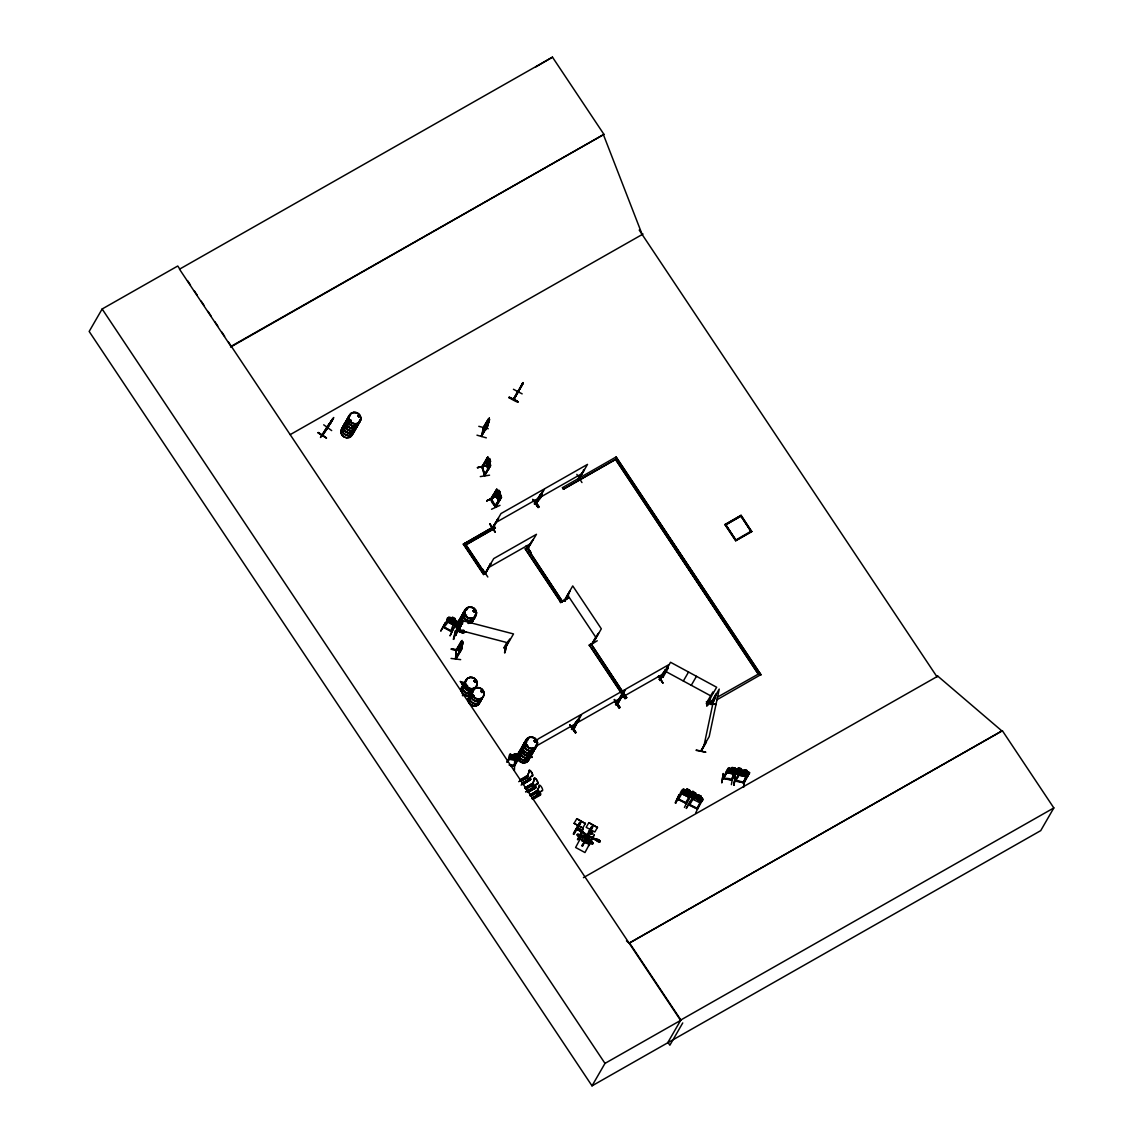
<?xml version="1.0" encoding="UTF-8"?>
<svg xmlns="http://www.w3.org/2000/svg" width="1143" height="1143" viewBox="0 0 1143 1143"><rect width="100%" height="100%" fill="white"/><g stroke="black" fill="none" stroke-linecap="round" stroke-linejoin="round"><path stroke-width="1.5" d="M538.91 791.77L539.81 791.913M506.635 762.095C514.736 749.608 507.778 753.266 509.121 759.281L516.55 760.052L519.765 755.994M510.964 756.195L510.107 755.794L510.964 756.195L507.506 762.195M511.735 754.823L519.093 755.494M516.936 755.266L517.579 754.166L514.421 753.837L513.779 755.037L514.507 753.88M514.621 761.338L514.436 770.353M516.55 760.052L518.165 758.966M518.665 756.68L519.522 757.095L518.665 756.68L513.364 765.981L514.636 765.767M519.022 755.523L519.865 756.095L519.022 755.623M456.2 650.796L455.543 659.154L460.786 650.096C464.744 651.967 436.712 646.781 461.143 650.138M455.557 659.054L456.114 650.024L455.971 659.211L461.615 649.353L462.129 640.409L456.014 650.838M456.714 649.795L456.586 650.753L456.243 649.881M456.214 658.082L456.171 658.711M459.915 652.296L459.215 652.553L459.729 645.509M461.301 641.123L456.314 649.695M462.544 644.909L462.715 641.909L461.701 647.838L455.543 658.339L461.172 649.31M701.445 750.422L700.845 751.122L709.203 736.578L719.233 689.072L710.775 703.588L715.918 704.445M481.374 436.312L488.947 422.053M481.56 435.983L487.375 426.725M483.118 428.511C498.291 404.379 480.046 430.982 483.76 428.211M350.844 420.967L350.772 420.067M350.83 421.053L351.101 420.31M357.816 415.609L358.873 416.838M358.273 415.409L358.259 416.338M358.873 416.924L359.459 416.038M462.344 622.021L462.315 622.878M465.787 615.563L466.573 614.963M467.544 685.686L466.587 685.629M473.359 611.262L473.874 609.976L473.645 611.105M475.045 611.062L474.074 609.933M474.045 681.285L474.302 680.428M473.345 695.83L473.888 696.073M474.545 681.457L474.631 680.399M474.045 696.23L473.659 695.944M474.159 696.273L473.831 695.315M475.488 681.214L475.302 680.671M474.959 681.614L475.617 680.785M480.846 691.329L482.56 690.886M481.274 691.215L481.346 690.772M482.617 691.786L482.46 691.058L481.875 691.772M526.752 745.622L527.294 744.893L527.652 745.636M535.167 741.678L534.338 740.421M534.51 740.878L534.71 741.278M485.189 572.772L486.361 572.343L485.304 573.1L493.719 558.598L536.467 534.295L527.452 549.169L531.581 541.339M535.681 503.32L543.739 489.261L500.991 513.564L492.576 528.052L493.076 527.323M493.59 527.309L492.704 528.08L493.647 527.209M527.552 549.197L528.409 548.369M536.224 502.849L541.411 493.876C544.211 495.548 534.538 504.477 537.267 502.477M578.972 478.546L578.358 479.288L579.244 478.174M577.515 719.847L571.514 729.305L572.586 729.063M572.786 728.734L571.9 729.52M574.2 727.419L573.815 728.162L574.529 727.777M574.415 728.105L579.344 718.804L573.357 728.248L574.415 728.105L573.543 728.534L581.958 714.032L624.707 689.729L616.463 704.131M615.791 704.631L616.563 703.888M617.491 702.945L618.106 702.802M659.625 679.371L660.125 678.642M660.14 678.913L659.568 679.671L660.511 678.871M539.525 792.085L538.882 792.27M451.056 658.439L460.672 659.625M478.788 426.325L488.247 428.739M721.847 782.712L723.262 773.482L721.79 782.669M722.719 777.711C721.433 779.155 728.905 777.397 731.163 779.526M728.691 769.253L727.82 769.068L728.691 769.253L723.333 778.626L723.79 777.926M723.348 778.569L722.79 777.654M728.105 768.382L729.477 768.153M729.434 768.21L736.749 769.596L737.506 770.282L735.692 773.225M731.549 768.682L732.12 767.41L735.235 768.153L734.478 769.268L735.849 769.853L734.649 771.925L729.648 771.896L728.591 770.696L729.791 768.625L731.477 768.525M730.977 780.069L736.321 770.796L737.135 771.282L736.321 770.796M731.177 780.155L732.277 779.64L731.434 779.383M731.406 784.655L732.892 775.454M734.606 769.253L735.235 768.153M733.906 785.198L735.378 776.04M733.949 785.27L735.349 776.04L734.035 785.07M735.792 773.254L734.135 774.097L726.848 772.568L726.405 771.239L728.22 768.31M734.82 780.269L744.107 782.884L749.608 772.839L740.221 770.825C736.278 777.554 735.535 782.369 734.706 780.54M738.935 775.211L746.25 776.554M740.221 770.825L743.65 771.225C743.564 768.739 749.065 770.353 746.708 771.711M740.735 772.111L739.921 771.625L740.735 772.111L735.535 781.183M741.421 768.81C732.863 767.896 744.236 767.482 740.65 769.939L743.564 771.168L744.222 769.968M748.365 773.654C750.451 771.368 742.75 784.369 743.121 782.312M743.264 782.712L743.521 781.969M743.507 787.198L744.936 777.983L743.664 787.027M746.308 776.611L738.95 775.111M747.893 775.797L746.236 776.654M747.793 775.768L749.622 772.739L748.851 772.139M488.861 468.816L487.847 469.03L485.732 462.072L487.775 456.986L490.476 465.873L490.49 464.501M485.875 462.086L486.161 459.929M733.02 773.297L740.393 774.725M734.292 768.996L737.749 769.225M490.433 465.787L484.632 475.745L481.817 466.83L487.418 457.757L482.175 467.716L482.475 466.358M484.789 474.845L484.946 475.674L482.06 466.387M484.346 474.845L489.861 465.787L484.718 474.788M453.857 639.337L455.7 630.422M453.3 639.394L455.471 630.55M455.014 635.037L455.886 635.165M460.858 626.178L460 625.964L460.858 626.178L455.486 635.537M509.521 639.18C512.564 637.437 500.334 649.438 505.535 647.781M506.749 643.909L504.935 652.853L506.749 643.923M504.549 652.724L506.22 643.795M696.201 750.394L705.845 752.194L696.287 750.008M701.388 750.408L701.231 751.194L701.545 749.979M710.717 704.331C722.876 678.199 711.332 709.989 710.775 703.588M710.832 703.888L711.032 703.216M710.846 704.188L711.403 703.274M706.217 741.235L701.388 750.351M716.404 694.615L715.918 695.344M715.804 704.674L706.431 701.773L709.389 703.045M483.703 427.782L481.774 436.512L483.846 427.511M487.604 421.038L485.789 429.697M486.647 427.439L487.289 422.467L486.904 425.896L488.761 419.967L486.246 427.525L487.79 421.696L489.575 419.495L488.318 423.524M487.89 425.51C486.475 430.311 489.761 415.852 489.304 418.781M489.461 419.467L488.947 422.41M461.901 648.081L461.615 649.438M704.017 745.565L714.046 698.059M476.974 435.169L486.332 437.855M513.393 399.421L517.808 391.206M326.398 428.839L330.413 423.153M564.856 599.804L564.856 601.161L564.328 600.418L572.743 585.93L601.318 628.807L593.031 643.338C592.103 640.823 606.176 622.635 592.46 642.666C592.274 641.852 593.617 641.752 593.503 642.852M564.528 599.961L565.185 600.804M462.358 695.087L462.886 695.858M459.643 645.524L460.315 643.366M346.386 427.353L346.872 427.982M350.887 420.681L350.272 420.195M359.273 416.123L358.459 416.595M473.545 610.705L474.831 610.876M467.373 685.357L466.53 685.686M474.174 680.599L475.431 681.742M534.61 741.078L535.61 741.664M535.924 741.336L535.581 740.335M483.446 427.396L481.417 436.326M491.619 499.562L491.376 498.619M496.033 506.735L495.462 507.263L501.406 497.276M520.751 386.891L518.665 390.777L523.323 382.619L517.636 392.749M322.34 434.926L323.169 434.569M323.355 434.24L322.612 435.312L327.984 427.668M522.465 383.877L520.522 387.52M521.651 385.562L520.279 387.977M531.652 775.84L531.481 775.94A3.272 1.143 60.4 0 0 532.395 774.354A3.272 1.143 60.4 0 0 529.881 770.568A3.272 1.143 60.4 0 0 528.952 772.154L526.823 777.04L528.609 779.712L531.652 775.84A3.272 1.143 60.4 0 0 532.567 774.254A3.272 1.143 60.4 0 0 530.038 770.468A3.272 1.143 60.4 0 0 529.123 772.054L526.994 776.94L528.78 779.626M534.167 779.969L532.038 784.855L533.824 787.527L536.696 783.755A3.272 1.143 60.4 0 0 537.61 782.169A3.272 1.143 60.4 0 0 535.081 778.383A3.272 1.143 60.4 0 0 534.167 779.969L534.338 779.869A3.272 1.143 60.4 0 1 535.253 778.283A3.272 1.143 60.4 0 1 537.781 782.069A3.272 1.143 60.4 0 1 536.867 783.655L533.995 787.441L532.209 784.755L534.338 779.869M536.724 791.885L539.025 786.913A3.272 1.143 60.4 0 1 539.939 785.312A3.272 1.143 60.4 0 1 542.468 789.113A3.272 1.143 60.4 0 1 541.553 790.699L538.51 794.571L536.724 791.885L539.025 786.913M701.259 751.037L706.388 742.121M679.056 794.714L675.627 803.1L679.656 794.771M679.113 794.714L675.156 802.843M675.627 803.1L679.628 794.756M681.514 792.199L681.957 793.785L688.658 797.142L690.186 796.485M677.842 798.557C678.085 802.9 679.742 790.113 683.271 789.141L691.944 793.442M681.871 793.785L688.7 797.057L690.129 796.342M683.728 790.342L682.928 789.956L683.728 790.342L678.399 799.614M686.986 789.156C693.901 793.428 686.486 786.798 686.386 790.184M689.915 790.499L689.158 791.37M686.329 803.543L685.686 802.9M685.514 803.186L686.657 802.929M690.758 793.828L691.429 794.514L690.758 793.828L685.486 803.229M684.443 807.472L688.486 799.357M690.772 800.4L686.257 808.487L690.715 800.386M689.2 804.186L688.786 804.972L689.2 804.186L689.572 805.315L689.943 804.672L696.744 808.158M694.858 795.971L694.058 795.571L694.858 795.971L689.4 805.272L689.8 804.501M693.044 799.314L692.687 797.728L693.087 799.4L699.787 802.772L701.359 802.029M695.616 795.028C691.301 793.228 707.746 800.529 700.245 797.314L701.045 796.128L698.144 794.699L697.473 795.885L695.93 795.542L694.744 797.6L698.373 800.543L700.33 800.371L701.516 798.314L700.288 797.228L701.045 796.128M696.93 808.101L696.801 808.53M701.888 799.457L702.545 800.129L701.888 799.457L696.644 808.815M686.457 790.27L684.8 789.913L683.614 791.985L687.243 794.914L689.2 794.742L690.386 792.685L689.158 791.599L690.401 791.499L697.801 795.728M692.258 792.428L690.643 792.256M692.901 791.327L692.215 792.528L692.901 791.327L697.116 794.871M326.941 428.325L327.941 427.796M523.28 382.691L513.907 399.336M522.837 383.491L522.351 384.434L522.965 383.148M522.151 393.864L513.436 389.277M664.226 672.613L659.982 680.599M668.169 668.155L667.383 667.741L668.169 668.155L662.926 677.47L662.326 676.685M707.36 701.631L708.603 701.373L707.388 701.559M712.732 692.301L713.361 693.001L712.732 692.301L707.303 701.516M710.446 697.887L706.717 706.145L710.575 697.93M520.051 388.506L522.008 385.12M508.949 397.678C517.836 399.65 523.965 406.594 508.978 397.621M523.065 382.791L522.68 383.519M521.88 385.048L513.707 399.664L521.022 386.92M440.927 630.95L445.284 622.792L440.827 630.865M449.185 618.32L448.256 618.163L449.185 618.32C448.57 623.935 441.455 628.879 444.284 627.021M455.557 624.664L454 625.364L447.37 621.678C444.513 611.848 459 622.749 456.528 620.82M449.985 617.234L451.842 618.406L452.457 617.12L455.285 618.663L454.485 619.835L456.471 620.906M451.771 618.306L450.256 617.92L449.07 619.977L452.628 623.064L454.557 622.949L455.743 620.892L454.543 619.749M454.657 619.763L455.285 618.663M451.099 630.636C451.142 634.208 450.871 625.278 456.1 622.063L456.729 622.749L456.1 622.063M453.842 627.664L450.056 635.894L453.942 627.478M574.1 823.346L582.759 828.032L574.1 823.346L576.786 818.688L585.345 823.546L576.786 818.688M579.73 822.517L578.515 824.76L579.344 825.217L580.573 822.974L579.73 822.517L574.072 832.461M579.887 822.946L580.515 822.346L579.944 822.846M580.13 823.074L580.515 822.346M580.787 830.475A2.186 0.857 28.1 0 0 578.644 828.518A2.186 0.857 28.1 0 0 576.929 828.975A2.186 0.857 28.1 0 0 579.672 830.775L587.459 835.447L580.844 830.361L587.459 835.447M577.444 839.519L583.244 828.704L577.929 839.776M588.073 837.276L587.359 836.262L581.158 836.219A2.186 0.857 28.1 0 1 579.115 836.419A2.186 0.857 28.1 0 1 577.286 834.461A2.186 0.857 28.1 0 1 579.972 834.947L586.73 835.633M588.859 822.646L597.418 827.489L588.859 822.646L586.173 827.303L594.831 831.99L597.503 827.318M581.587 840.405L583.859 836.19L589.745 839.376L587.473 843.591L581.587 840.405L587.473 843.591M584.516 839.362L585.345 837.819M579.887 830.804L586.602 835.504M583.716 841.248L586.116 836.805L588.045 837.848L585.63 842.291M590.588 828.718L591.803 826.475L592.645 826.918L591.431 829.175L590.588 828.718L591.831 826.575L592.317 827.503M587.073 835.547L588.488 836.362L587.073 835.547L589.259 832.447A2.186 0.857 28.1 0 1 589.617 831.147A2.186 0.857 28.1 0 1 592.517 832.818A2.186 0.857 28.1 0 1 591.145 833.547L588.488 836.362M591.96 826.889L592.603 826.289L592.017 826.789M589.474 832.618L589.145 832.675A2.186 0.857 28.1 0 1 589.502 831.361A2.186 0.857 28.1 0 1 592.388 833.033A2.186 0.857 28.1 0 1 591.031 833.761L590.888 833.433M588.245 836.19L596.403 839.362L588.245 836.19L596.417 840.476A2.186 0.857 28.1 0 0 599.403 841.991A2.186 0.857 28.1 0 0 599.346 840.491A2.186 0.857 28.1 0 0 596.389 839.505L596.503 839.276A2.186 0.857 28.1 0 1 599.461 840.276A2.186 0.857 28.1 0 1 599.532 841.777A2.186 0.857 28.1 0 1 596.546 840.262L588.359 835.976M588.402 836.705L588.274 836.919A1.915 0.757 28.1 0 0 589.331 836.347A1.915 0.757 28.1 0 0 587.145 834.876A1.915 0.757 28.1 0 0 586.073 835.476M589.717 841.348L587.059 836.505L591.374 841.834A2.186 0.857 28.1 0 1 592.846 843.748A2.186 0.857 28.1 0 1 590.002 843.005A2.186 0.857 28.1 0 1 589.517 841.348L588.131 838.005M588.502 845.506L594.289 834.69L589.045 845.577M520.408 387.734L519.293 389.877M517.936 401.736L509.278 397.078M580.73 830.575L580.901 830.261A2.186 0.857 28.1 0 0 578.772 828.289A2.186 0.857 28.1 0 0 577.044 828.761A2.186 0.857 28.1 0 0 579.787 830.561L580.015 830.59M509.164 397.278L517.893 401.807M592.617 642.123L592.946 643.323M179.708 268.934L177.765 266.005L102.141 308.996L89.168 331.456L592.017 1085.85L1040.73 830.632L1053.832 807.93L1002.368 730.706L629.136 943.175L626.464 940.889M230.972 346.415L230.586 347.072L603.947 134.374L552.469 57.15L179.494 269.191L230.972 346.415L603.947 134.374M318.111 432.783L326.469 437.983L318.34 432.454M323.712 424.81L331.684 430.597M330.484 423.224C345.057 399.407 305.01 460.072 327.498 427.725M322.855 434.283L327.984 425.382M328.27 425.453L322.712 435.169M326.912 428.539L332.442 419.667M332.913 419.01L327.369 427.753M552.469 57.15L535.796 66.923M488.475 418.724L483.318 427.611M483.646 427.896L489.318 418.067M481.503 435.697L486.804 426.639M487.489 426.753L485.661 429.768M517.579 392.449L522.765 382.634M513.65 398.736L518.965 389.72M486.647 465.587L477.417 467.673L486.761 465.515M484.775 474.445L482.303 466.83L487.875 456.957M482.175 467.716L487.089 457.829M489.69 459.243L490.233 461.015M486.732 465.458L477.417 467.673M490.49 461.329L489.804 462.515L490.547 461.386L489.647 458.429L488.904 459.686L488.347 458.557L487.089 462.986L488.904 466.344L489.847 462.429M484.561 475.631L484.746 474.859M490.533 465.772L484.746 475.302M486.747 500.805L495.248 496.734L486.832 500.677M464.887 543.296L485.103 573.643L483.546 574.529L463.329 544.182L494.305 526.409L495.348 527.98L466.458 544.597M463.901 543.897L464.944 545.454M496.476 490.833C491.804 497.948 487.432 498.434 495.691 506.892M491.661 499.734L496.762 490.704M498.505 491.647L499.191 490.376L501.477 497.348L495.905 507.063M491.547 509.249L500.005 505.349M498.462 491.519L496.762 489.133L490.776 499.034L495.548 507.235L495.733 506.063M500.291 497.491C502.92 496.691 493.119 505.777 495.533 506.392M495.49 506.406L500.591 497.362M495.09 531.966L489.876 523.723M498.377 518.322L492.39 527.78L498.377 518.322L493.347 527.723M463.329 544.182L494.305 526.409M451.814 631.05L451.542 631.736L443.07 627.15L448.842 617.149M482.503 568.957L487.818 577.001M483.546 574.529L485.275 573.357M491.104 563.37C480.06 581.416 489.561 568.214 490.376 563.785L485.704 572.757M451.414 631.779L457.257 621.692M535.41 503.706L534.41 503.892L540.41 494.433L534.824 504.149M451.499 649.338L461.115 650.524M579.101 478.917L587.502 464.387L544.754 488.69L536.567 502.877M538.096 507.521L532.809 499.42L538.096 507.521L539.039 506.863L534.524 500.191L539.025 506.863M461.586 641.995L456.4 651.081M462.715 641.909L462.186 643.023M462.058 643.152L462.829 641.923M462.658 642.737L462.558 644.538M525.223 548.854L560.942 602.447L525.223 548.854L526.937 547.683L562.499 601.561L526.937 547.683M562.47 487.647L563.513 489.218L562.47 487.647L616.077 456.986L760.909 674.784L616.077 456.986M527.323 549.212L533.138 539.482M526.294 545.84L530.823 552.555L526.423 545.697M578.172 479.017L584.344 469.844L583.444 469.973M578.358 479.288L578.472 478.503M578.444 479.246L584.159 469.559M508.749 640.323L504.42 648.238M455.6 635.465L454.743 635.251L463.086 620.806L513.521 633.936L505.063 648.452L505.363 647.638M560.484 602.518L568.471 597.903L560.584 602.304M564.813 600.246L569.857 591.231L564.856 601.161L568.685 594.831M508.378 760.366L510.978 755.88M516.807 755.394L517.45 754.194M519.879 755.994L514.35 765.753L510.378 765.339M514.436 766.096L519.522 757.095M589.302 644.995L625.035 698.587L589.302 644.995L591.031 643.823L626.593 697.701L591.031 643.823M536.367 741.964L538.096 738.978L580.844 714.675L572.486 729.248M597.275 640.766L589.274 645.652M525.851 777.211L525.923 776.426L528.123 780.598M528.337 775.483L519.965 780.198M521.108 785.084L530.809 779.197L522.265 783.755M531.066 785.027L531.124 784.241L533.338 788.413M535.681 787.684L533.995 784.855M529.866 795.042L538.024 790.027L535.481 791.856L538.024 795.457M571.514 729.305L575.958 721.704M535.753 792.056L535.824 791.27M574.015 727.748L579.344 718.804M575.358 732.734L569.785 724.919M532.167 798.6L540.696 794.042L532.567 799.057M569.9 724.733L575.286 732.863L576.143 732.392L571.543 725.762M621.378 694.915L615.563 704.645M618.149 703.216L623.392 694.144L622.492 694.287C619.163 698.987 618.749 703.774 617.349 703.174M617.591 703.545L625.821 689.1L668.584 664.797L660.311 679.285M619.063 708.003L614.691 701.116L619.063 708.003L620.02 707.46L614.577 699.43M724.948 524.637L741.093 515.336L751.708 531.609L735.678 540.725L724.948 524.637L741.093 515.336M619.992 707.446L615.591 700.602M751.065 531.224L735.821 540.025L725.691 524.837L740.95 516.036L750.965 531.409L740.95 516.036M735.821 540.025L725.805 524.651M735.678 540.725L751.808 531.424M659.254 679.428L662.854 673.284M664.712 670.67L665.24 669.969L659.482 679.728M665.24 669.969L659.382 679.285M663.254 676.856L662.011 677.07L670.527 662.268L716.661 687.257L708.046 702.016L708.46 701.245M573.243 834.004L578.929 824.189L579.644 824.574L578.844 824.189M573.972 834.404L580.573 822.974M658.397 676.342L662.94 683.057L658.539 676.199M582.759 828.032L585.43 823.374M580.115 835.704L583.144 837.333M583.859 836.19L589.745 839.376M585.659 837.59L586.116 836.805M586.945 835.147L591.831 826.575M583.944 840.805L584.402 840.005L586.33 841.048L585.873 841.848M585.416 841.691L582.173 845.991L585.002 839.691L586.202 840.334L585.002 839.691M587.659 835.533L592.645 826.918M591.431 829.175L590.917 828.132M582.173 845.991L585.902 839.462M587.588 838.633L588.045 837.848M683.343 681.014L688.543 672.027M691.272 685.3L696.458 676.313M706.445 702.031L715.918 704.488M706.431 703.602L707.46 705.174L706.431 703.602L715.589 698.402M711.032 704.502L713.746 699.759M677.656 799.343L678.599 799.286M678.285 799.614L678.813 799.043M686.343 790.27L687.029 789.07M689.115 791.685L689.8 790.499M759.866 673.227L717.275 697.244M677.685 799.3L686.229 803.486L692.087 792.971L694.773 794.328L688.643 804.843L697.359 809.115L702.688 799.843M686.229 803.486L691.429 794.514M695.673 792.771L694.987 793.956L696.216 795.057M698.23 794.785L697.544 795.971L695.601 794.971M699.487 804.943L695.716 812.93M701.216 802.057L703.059 799.057L702.302 798.228M728.205 768.41L722.676 778.44M723.448 778.54L728.634 769.568M738.307 768.067L737.735 769.325L735.949 769.368M722.59 778.369L731.949 780.269L737.178 770.968M738.792 768.51L740.664 768.91M740.778 771.796L735.506 780.712M744.722 770.311L746.593 770.696M743.079 782.626L748.408 773.34M592.017 1085.85L604.99 1063.39L680.614 1020.399L228.543 342.171M667.641 1042.859L680.857 1019.97L1053.832 807.93M682.742 1022.928L669.869 1045.216L668.055 1042.502M629.136 943.175L1002.368 730.706M534.41 503.892L535.267 503.063M615.577 704.031L616.463 703.531M331.727 421.281L329.884 423.367M332.184 419.838L329.727 423.324M329.97 423.782L331.327 421.681M328.384 425.682L327.784 426.539L329.584 423.524M330.241 422.767L328.998 424.353M496.076 506.849L495.691 506.078M330.484 422.724L328.884 425.153M318.068 432.84L326.469 437.983M332.627 418.809L330.884 421.667M328.27 425.567L327.512 426.039M482.575 691.715L481.846 692.229M527.58 745.736L527.08 745.865M331.884 420.467L332.527 419.624M732.192 779.997L722.633 778.054M495.133 531.938L489.675 523.951M530.381 754.709L531.895 757.552M535.538 503.463L534.795 503.834M327.298 428.654L333.07 418.781M744.007 782.841L734.778 780.998M535.01 503.82L535.224 503.42M474.045 695.973L473.416 695.787M482.446 691.886L480.932 691.286A6.129 5.629 30 0 1 481.946 692.487M534.395 740.25L535.71 740.25M534.653 740.493L535.667 740.893M505.335 648.081L504.334 647.795L505.435 647.752M505.149 648.41L504.334 648.167M575.729 732.634L571.143 725.991L575.643 732.677M619.62 707.674L614.077 699.73M677.656 798.886L686.514 803.215L678.771 799.143M696.887 808.03L697.359 809.115M697.601 808.858L688.829 804.472M498.562 518.608L497.648 518.751M542.311 493.733L541.411 493.876M536.524 503.12L537.124 502.72M491.29 563.642L490.376 563.785M528.095 548.126L527.18 548.811L527.952 548.469M530.823 552.555L526.737 545.625M560.456 602.418L568.571 597.718M579.53 719.076L578.615 719.218M623.392 694.144L622.492 694.287M615.648 704.588L616.534 703.988M617.491 703.545L618.363 702.931M662.94 683.057L658.839 676.127M290.236 434.611L643.052 234.029M495.805 522.551L538.553 498.248M539.567 497.676L582.316 473.373M563.685 488.933L617.12 458.543L563.513 489.218M465.101 545.182L495.348 527.98M488.532 567.585L531.281 543.282M560.942 602.447L562.67 601.289M725.691 524.837L740.835 516.222M535.967 746.222L575.658 723.662M576.772 723.019L619.52 698.716M620.635 698.087L663.397 673.784M625.035 698.587L626.75 697.43M519.751 780.012L528.123 775.168M520.094 780.526L527.923 776.211M518.722 781.669L528.023 776.354M520.494 780.983L528.237 776.568M526.823 777.783L520.622 781.312L526.894 777.869M521.922 783.226L528.123 779.683M521.98 783.312L530.038 779.383M522.194 783.498L530.595 778.883M522.451 784.012L530.809 779.197M522.722 784.284L530.452 779.826L522.794 784.527M524.966 787.827L533.338 782.984L525.023 787.913M525.237 788.099L533.538 783.298M525.309 788.341L533.267 783.769M525.48 788.613L533.238 784.169M525.537 788.684L533.524 784.355L525.751 788.87M525.823 789.127L532.095 785.684M535.181 785.212L534.81 786.084M533.338 787.498L525.58 791.899L533.395 787.598M527.352 791.242L535.167 786.798L535.653 787.641M527.48 791.57L535.81 786.698M527.537 791.642L536.01 787.013M527.666 791.828L535.696 787.584L528.052 792.428M527.88 792.013L535.696 787.584M527.995 792.342L535.781 787.984M529.652 794.856L537.967 790.799M530.181 795.642L536.367 792.085M530.395 795.828L538.21 791.399M536.724 792.628L530.509 796.157L536.796 792.728M539.496 793.113L540.067 792.128L539.053 791.013M531.824 798.085L538.024 794.528M540.153 794.542L539.867 793.842L532.038 798.271L540.496 793.728M532.352 798.871L540.696 794.042M532.695 799.386L540.51 795.071L538.582 791.956L540.225 794.199M707.46 705.174L713.732 701.416M716.632 699.959L761.067 674.513M936.831 676.57L937.717 676.07L1002.125 731.134M583.416 877.653L937.789 676.185L936.903 676.685L639.208 230.072M735.706 773.125L734.192 774.154L726.834 772.668L726.519 771.268M591.231 841.491L588.102 836.905L591.488 841.619A2.186 0.857 28.1 0 1 592.96 843.534A2.186 0.857 28.1 0 1 590.117 842.791A2.186 0.857 28.1 0 1 589.631 841.134L589.831 841.119M497.548 489.704L501.477 497.348M498.634 500.563L494.948 494.147L495.048 492.104L494.862 494.19L498.548 500.605L499.662 500.348M581.973 482.56L576.858 474.374M474.374 681.099L475.359 681.499M443.17 626.835L451.685 631.436M734.92 771.782L737.635 770.996L736.378 769.31L738.464 770.882L741.621 770.411L738.935 771.254L740.235 772.882M586.502 835.89L587.345 835.662M581.873 845.12L583.073 845.763M498.534 500.505L499.705 500.22M485.732 462.072L487.947 469.001L488.833 468.716M480.289 476.588L489.561 475.188M510.392 755.094L511.75 754.766M474.231 611.262L474.816 610.562M474.431 611.591L473.288 610.776A6.129 5.629 30 0 1 474.288 611.991A6.215 5.715 30 0 0 473.245 610.862M513.864 754.994L512.064 755.194L510.878 757.252L511.95 758.309L516.993 757.895L518.179 755.837L516.807 755.294M514.236 766.11L510.378 765.667M743.664 771.125L741.878 771.182L740.693 773.24L741.75 774.454L746.75 774.468L747.936 772.411L746.593 771.725M743.379 781.926L744.379 782.198M683.314 789.284L684.486 789.399M689.2 791.528L690.372 791.642M516.55 759.952L509.121 759.181L508.792 757.98M509.021 764.953L513.521 765.424M514.636 765.439L513.75 765.724M510.507 765.424L513.507 765.739M358.502 415.166L359.459 415.838M474.874 680.171L475.702 680.614M481.975 690.615L482.66 691.101M527.237 745.793L527.237 745.136M735.506 772.054L738.121 771.368L740.035 772.997M564.671 600.218L565.242 600.975M744.279 770.125L747.208 770.711L746.579 771.825L748.765 772.268M735.835 780.569L744.279 782.183M735.649 768.882L742.85 770.396M739.25 772.368L736.335 771.754L737.521 769.696L740.45 770.296L738.492 773.897L739.021 775.197M735.821 772.639L738.735 773.254M733.134 773.168L740.335 774.683M513.75 765.767L513.564 766.053M491.19 498.948L496.676 489.175L497.448 489.833M457.9 629.793L508.335 642.923M505.163 647.952L504.434 647.867M694.315 797.3L692.601 795.028L689.901 795.085M690.401 791.499L692.344 792.513M690.886 795.042L693.587 796.385M690.386 795.928L693.072 797.271M687.8 795.942L694.515 799.428M740.65 769.939L742.007 770.625M665.34 671.255L711.475 696.244M453.985 625.207L447.37 621.678L447.042 620.049M444.227 627.121L450.956 630.765M580.244 823.56L579.401 823.103L580.144 823.589M587.559 839.976L590.617 841.619M585.016 838.819L586.973 839.834M582.901 837.776L579.772 836.333L582.801 837.962M587.431 840.234L590.46 841.862M587.331 840.419L590.345 842.048M587.316 836.576L579.858 835.162A2.186 0.857 28.1 0 0 577.172 834.676A2.186 0.857 28.1 0 0 578.987 836.633A2.186 0.857 28.1 0 0 581.044 836.447M742.864 770.296L743.679 770.968M498.591 491.604L497.591 490.604L496.405 492.676L496.676 494.919L499.434 497.962L500.634 495.905L500.062 494.162M495.076 496.776L486.761 500.905M460.515 649.896L460.243 646.481L462.029 642.023L462.158 643.166M534.01 500.591L538.496 507.306M489.747 523.894L495.176 531.924M530.566 754.494L532.281 757.338M740.993 515.522L751.708 531.609M725.062 524.451L735.778 540.539M567.542 594.917L596.132 637.794M494.147 526.694L495.19 528.252M465.844 544.74L485.103 573.643M463.486 543.897L483.718 574.243M536.896 791.785L538.682 794.471M629.379 942.746L680.857 1019.97M187.523 280.649L190.452 285.05M194.353 290.908L197.296 295.294M201.197 301.152L204.126 305.552M208.026 311.41L210.955 315.811M214.87 321.669L217.799 326.055M221.699 331.927L224.628 336.313M102.141 308.996L604.99 1063.39M491.761 499.534L495.49 506.02M692.172 794.499L691.072 792.313L692.944 794.556L695.887 794.742L693.358 795.099L694.501 797.228M465.758 631.822L465.787 631.879A6.144 5.644 30 0 1 457.343 629.707A6.144 5.644 30 0 1 459 621.835A6.129 5.629 30 0 0 457.371 629.693A6.129 5.629 30 0 0 465.687 631.865A6.144 5.644 30 0 1 457.386 629.622A6.144 5.644 30 0 1 459.057 621.749M603.561 135.031L642.18 234.529M489.861 465.787L490.104 466.601L489.533 465.858M681.657 792.142L682 793.699M358.059 422.996A6.129 5.629 30 0 1 350.144 428.254A6.129 5.629 30 0 1 347.558 418.852M358.245 422.853A6.215 5.715 30 0 1 350.201 428.196A6.215 5.715 30 0 1 347.572 418.652M356.873 425.082A6.129 5.629 30 0 1 348.944 430.325A6.129 5.629 30 0 1 346.343 420.953A6.129 5.629 30 0 0 348.944 430.325A6.129 5.629 30 0 0 356.859 425.11A6.144 5.644 30 0 1 348.201 430.039A6.144 5.644 30 0 1 347.515 420.038M356.93 424.996A6.144 5.644 30 0 1 348.986 430.268A6.144 5.644 30 0 1 346.4 420.838M359.674 420.381A6.215 5.715 30 0 1 350.887 425.367A6.215 5.715 30 0 1 350.201 415.252M358.202 424.067A6.129 5.629 30 0 1 349.658 427.496A6.129 5.629 30 0 1 347.801 418.438A6.215 5.715 30 0 0 350.272 428.068A6.215 5.715 30 0 0 358.316 422.724M359.388 422.01A6.129 5.629 30 0 1 350.172 425.01A6.129 5.629 30 0 1 350.172 415.466M359.745 420.253A6.215 5.715 30 0 1 350.972 425.239A6.215 5.715 30 0 1 350.272 415.123M359.731 420.11A6.129 5.629 30 0 1 351.087 425.025A6.129 5.629 30 0 1 350.415 415.052M353.987 430.068A6.129 5.629 30 0 1 345.343 434.983A6.129 5.629 30 0 1 344.657 425.025M354.23 429.797A6.215 5.715 30 0 1 349.086 435.583A6.215 5.715 30 0 1 342.228 430.725A6.215 5.715 30 0 1 346.186 424.096M352.787 432.14A6.129 5.629 30 0 1 344.143 437.055A6.129 5.629 30 0 1 343.457 427.096A6.144 5.644 30 0 0 344.186 436.997A6.144 5.644 30 0 0 352.858 432.054M356.73 425.31A6.129 5.629 30 0 1 348.086 430.225A6.129 5.629 30 0 1 347.401 420.253M347.543 421.738A6.215 5.715 30 0 0 343.586 428.368A6.129 5.629 30 0 0 350.344 433.283A6.215 5.715 30 0 0 355.587 427.453A6.215 5.715 30 0 1 346.886 432.311A6.215 5.715 30 0 1 346.186 422.181M354.23 429.654A6.129 5.629 30 0 1 349.144 435.34A6.129 5.629 30 0 1 342.4 430.568A6.129 5.629 30 0 1 346.3 424.039M355.416 427.596A6.129 5.629 30 0 1 350.344 433.283A6.215 5.715 30 0 1 343.586 428.368A6.129 5.629 30 0 1 347.501 421.981M355.559 428.668A6.129 5.629 30 0 1 346.329 431.668A6.129 5.629 30 0 1 346.329 422.124M473.516 619.249A6.129 5.629 30 0 1 469.559 623.292M464.301 612.719A6.129 5.629 30 0 0 463.672 621.749A6.215 5.715 30 0 1 464.329 612.491M473.802 617.62A6.215 5.715 30 0 1 468.116 623.421M462.572 623.678A6.101 5.601 30 0 1 463.186 614.663M472.373 621.178A6.101 5.601 30 0 1 471.873 622.564M473.173 610.991A6.215 5.715 30 0 1 474.216 612.205M473.859 617.349A6.129 5.629 30 0 1 468.273 623.049M463.915 621.335A6.129 5.629 30 0 1 464.544 612.291M475.059 615.277A6.129 5.629 30 0 1 466.415 620.192A6.129 5.629 30 0 1 465.73 610.233M475.288 614.863A6.129 5.629 30 0 1 470.216 620.563A6.129 5.629 30 0 1 463.472 615.777A6.129 5.629 30 0 1 467.373 609.248M462.486 623.821A6.129 5.629 30 0 1 463.101 614.791M472.33 621.321A6.129 5.629 30 0 1 471.816 622.706A6.144 5.644 30 0 0 472.288 621.435A6.101 5.601 30 0 1 471.659 622.921M463.029 614.877A6.144 5.644 30 0 0 462.401 623.949A6.101 5.601 30 0 1 462.986 615.034M465.758 631.708A6.101 5.601 30 0 1 457.471 629.55A6.101 5.601 30 0 1 459.115 621.735M461.272 625.921A6.129 5.629 30 0 1 460.715 617.791M464.044 630.479A6.215 5.715 30 0 1 462.444 630.279A6.129 5.629 30 0 0 463.944 630.536M459.615 628.736A6.215 5.715 30 0 1 460.243 619.549M459.829 628.407A6.129 5.629 30 0 1 460.443 619.349M461.015 626.35A6.129 5.629 30 0 1 461.643 617.291M461.115 626.135A6.215 5.715 30 0 1 461.758 616.949M460.9 629.75A6.129 5.629 30 0 1 459.6 628.821M458.557 627.621A6.129 5.629 30 0 1 460.215 619.777M473.173 691.844A6.215 5.715 30 0 1 464.001 691.201A6.215 5.715 30 0 1 465.201 682.6M475.817 687.072A6.129 5.629 30 0 1 465.63 684.414A6.129 5.629 30 0 1 472.473 677.428A6.129 5.629 30 0 1 475.817 687.072A6.129 5.629 30 0 1 475.245 688.386M470.63 694.973A6.144 5.644 30 0 1 462.272 692.787A6.144 5.644 30 0 1 463.944 684.914A6.101 5.601 30 0 0 462.815 685.8M466.558 680.242A6.215 5.715 30 0 0 464.887 688.215A6.215 5.715 30 0 0 473.345 690.415A6.129 5.629 30 0 1 465.358 681.371M473.974 681.228A6.215 5.715 30 0 1 475.017 682.442M475.931 686.886A6.215 5.715 30 0 1 475.417 688.286M473.202 691.644A6.129 5.629 30 0 1 464.715 691.586A6.129 5.629 30 0 1 464.158 683.428M476.002 686.586A6.129 5.629 30 0 1 466.773 689.6A6.129 5.629 30 0 1 466.758 680.042M474.074 681.014A6.129 5.629 30 0 1 475.102 682.214M470.359 693.515A6.129 5.629 30 0 1 465.101 682.942M469.244 695.43A6.101 5.601 30 0 1 461.958 686.986M481.274 698.273A6.129 5.629 30 0 1 473.359 703.516A6.129 5.629 30 0 1 470.773 694.13M481.346 699.645A6.215 5.715 30 0 1 471.973 702.688A6.215 5.715 30 0 1 471.973 693.001M482.846 697.03A6.215 5.715 30 0 1 473.488 700.087A6.215 5.715 30 0 1 473.488 690.386M480.889 691.372A6.215 5.715 30 0 1 481.946 692.587M481.403 699.345A6.129 5.629 30 0 1 472.873 702.774A6.129 5.629 30 0 1 471.002 693.715M482.603 697.273A6.129 5.629 30 0 1 474.059 700.702A6.129 5.629 30 0 1 472.202 691.644M482.846 696.859A6.129 5.629 30 0 1 473.616 699.859A6.129 5.629 30 0 1 473.616 690.329M534.595 747.822A6.129 5.629 30 0 1 525.937 752.751A6.129 5.629 30 0 1 525.251 742.764M534.767 747.679A6.215 5.715 30 0 1 529.609 753.451A6.215 5.715 30 0 1 522.751 748.608A6.215 5.715 30 0 1 526.723 741.978M533.381 749.922A6.129 5.629 30 0 1 524.723 754.851A6.144 5.644 30 0 1 523.994 744.936A6.129 5.629 30 0 0 524.723 754.851A6.144 5.644 30 0 0 533.352 750.008A6.144 5.644 30 0 1 524.68 754.923A6.144 5.644 30 0 1 523.994 744.922M533.452 749.808A6.144 5.644 30 0 1 524.78 754.751A6.144 5.644 30 0 1 524.094 744.736M536.196 745.193A6.215 5.715 30 0 1 531.038 750.98A6.129 5.629 30 0 1 524.18 746.25A6.215 5.715 30 0 1 528.152 739.492M535.181 742.264A6.215 5.715 30 0 0 534.124 741.05A6.215 5.715 30 0 1 535.253 742.136A6.129 5.629 30 0 0 534.238 740.835M534.838 747.408A6.129 5.629 30 0 1 529.752 753.108A6.129 5.629 30 0 1 522.994 748.322A6.129 5.629 30 0 1 526.894 741.778M536.024 745.336A6.129 5.629 30 0 1 530.938 751.037A6.215 5.715 30 0 1 524.194 746.122A6.129 5.629 30 0 1 528.095 739.721M536.267 745.065A6.215 5.715 30 0 1 527.495 750.065A6.215 5.715 30 0 1 526.794 739.935A6.129 5.629 30 0 0 526.923 749.422A6.129 5.629 30 0 0 536.167 746.422M530.523 754.894A6.129 5.629 30 0 1 521.851 759.809A6.129 5.629 30 0 1 521.179 749.822M530.681 754.751A6.215 5.715 30 0 1 521.908 759.738A6.215 5.715 30 0 1 521.208 749.608M517.736 758.223A6.101 5.601 30 0 0 529.366 756.823A6.144 5.644 30 0 1 517.608 758.366A6.129 5.629 30 0 0 529.323 756.966A6.144 5.644 30 0 1 517.665 758.28M533.124 751.608A6.101 5.601 30 0 1 523.951 754.594A6.101 5.601 30 0 1 523.937 745.093M532.109 752.265A6.215 5.715 30 0 1 523.337 757.252A6.215 5.715 30 0 1 522.637 747.136M530.752 754.466A6.129 5.629 30 0 1 522.822 759.738A6.129 5.629 30 0 1 520.236 750.322M531.852 753.894A6.129 5.629 30 0 1 522.608 756.909A6.129 5.629 30 0 1 522.608 747.351M532.195 751.994A6.129 5.629 30 0 1 523.523 756.923A6.129 5.629 30 0 1 522.851 746.936M488.09 465.53L488.404 466.573L488.547 463.329L489.833 463.915L488.504 462.501L488.332 458.972L488.161 462.115L486.832 461.401L488.204 462.944L488.09 465.53M461.629 646.581L460.115 650.081L460.386 644.881L461.029 645.566L461.872 642.395L461.629 646.581M460.758 645.595L460.6 648.395L461.943 643.523L460.758 645.595M500.305 495.591L498.419 494.362L497.634 491.033L497.934 494.019L496.148 493.462L498.105 494.805L498.848 498.248L498.591 495.148L500.205 495.676M584.573 841.048L585.287 841.434L584.602 841.019M580.258 838.791L575.615 847.477L584.973 852.549L589.617 843.877L580.258 838.791M488.804 460.043L487.604 462.101L488.447 464.872L489.633 462.801L488.804 460.043M498.377 491.976L497.191 494.047L498.648 496.591L499.848 494.533L498.377 491.976M499.377 491.147L500.12 493.147L499.377 491.147M451.671 618.677L450.485 620.749L453.128 622.178L454.328 620.12L451.671 618.677M452.899 617.649L454.385 618.934L452.899 617.649M615.563 459.429L758.309 674.113L615.563 459.429M513.65 755.352L512.464 757.423L515.407 757.723L516.607 755.666L513.65 755.352M514.921 754.123L516.822 754.323L514.921 754.123M529.981 777.397L529.409 778.369L529.981 777.397M585.473 838.019L584.602 839.591L586.516 840.634L587.388 839.062L585.473 838.019M686.243 790.627L685.057 792.699L687.757 794.028L688.943 791.97L686.243 790.627M687.472 789.584L689 790.813L687.472 789.584M693.301 791.928L694.83 793.171L693.301 791.928M697.373 796.257L696.187 798.314L698.887 799.657L700.073 797.585L697.373 796.257M698.602 795.199L700.116 796.428L698.602 795.199M731.349 768.953L730.163 771.011L733.092 771.611L734.277 769.539L731.349 768.953M732.62 767.767L734.506 768.139L732.62 767.767M743.45 771.496L742.264 773.568L745.179 774.154L746.379 772.096L743.45 771.496M512.478 755.366L513.75 756.852L510.892 757.938L514.236 757.152L516.365 758.509L515.05 756.98L517.779 755.966L514.579 756.666L512.478 755.366M730.177 768.839L731.42 770.511L728.591 771.411L731.92 770.882L734.006 772.511L732.72 770.768L735.42 769.953L732.249 770.396L730.177 768.839M742.264 771.396L743.521 773.068L740.693 773.954L744.007 773.425L746.108 775.054L744.822 773.325L747.522 772.511L744.35 772.954L742.264 771.396M685.114 790.213L686.214 792.399L683.543 792.756L686.657 792.913L688.6 795.214L687.414 792.985L689.958 792.67L686.986 792.456L685.114 790.213M696.244 795.842L697.344 798.014L694.673 798.385L697.787 798.543L699.73 800.829L698.544 798.6L701.088 798.3L698.116 798.071L696.244 795.842M450.556 618.22L451.628 620.478L448.985 620.763L452.056 621.02L453.957 623.392L452.799 621.092L455.314 620.863L452.385 620.549L450.556 618.22M708.46 701.702L707.446 701.231L708.417 701.745M470.902 697.03L468.701 693.787L469.473 694.915A6.901 2.415 59.9 0 0 467.03 686.943A6.901 2.415 59.9 0 0 461.858 683.685L462.601 684.8L460.272 681.357L461.029 682.471A8.272 2.886 59.9 0 1 467.216 686.357A8.272 2.886 59.9 0 1 470.144 695.916L470.902 697.03M349.144 419.638A6.129 5.629 30 0 0 359.331 422.296A6.129 5.629 30 0 0 355.987 412.652A6.129 5.629 30 0 0 349.144 419.638A6.115 5.615 30 0 0 359.331 422.296A6.115 5.615 30 0 0 355.987 412.666A6.115 5.615 30 0 0 349.144 419.638M349.244 419.438A6.144 5.644 30 0 0 359.474 422.11A6.144 5.644 30 0 0 356.116 412.423A6.144 5.644 30 0 0 349.244 419.438M464.83 614.191A6.129 5.629 30 0 0 475.017 616.834A6.144 5.644 30 0 0 471.673 607.19A6.144 5.644 30 0 0 464.801 614.205A6.144 5.644 30 0 0 475.031 616.863A6.129 5.629 30 0 0 471.673 607.19A6.129 5.629 30 0 0 464.83 614.191M464.73 614.391A6.101 5.601 30 0 0 474.874 617.034A6.101 5.601 30 0 0 471.545 607.433A6.101 5.601 30 0 0 464.73 614.391A6.144 5.644 30 0 0 474.988 616.949A6.144 5.644 30 0 0 471.63 607.262A6.144 5.644 30 0 0 464.758 614.277M470.073 620.92A6.215 5.715 30 0 0 475.231 615.134A6.215 5.715 30 0 1 470.144 620.792A6.215 5.715 30 0 1 463.301 615.934A6.215 5.715 30 0 1 467.258 609.305A6.215 5.715 30 0 0 463.229 616.063A6.215 5.715 30 0 0 470.073 620.92M461.843 692.201A6.129 5.629 30 0 0 470.573 695.044A6.144 5.644 30 0 1 461.829 692.201A6.144 5.644 30 0 1 465.301 684.443A6.129 5.629 30 0 0 461.843 692.201M465.53 684.628A6.101 5.601 30 0 0 475.674 687.272A6.101 5.601 30 0 0 472.345 677.67A6.101 5.601 30 0 0 465.53 684.628A6.144 5.644 30 0 0 475.788 687.172A6.144 5.644 30 0 0 472.43 677.485A6.144 5.644 30 0 0 465.558 684.514M470.759 704.831A6.129 5.629 30 0 0 479.974 701.831A6.144 5.644 30 0 1 470.73 704.86A6.144 5.644 30 0 1 470.73 695.273A6.101 5.601 30 0 0 470.845 704.674A6.144 5.644 30 0 0 480.046 701.759A6.101 5.601 30 0 1 470.845 704.674A6.144 5.644 30 0 1 470.787 695.187A6.129 5.629 30 0 0 470.759 704.831M472.473 694.687A6.129 5.629 30 0 0 482.675 697.344A6.129 5.629 30 0 0 479.331 687.7A6.129 5.629 30 0 0 472.473 694.687M472.373 694.901A6.101 5.601 30 0 0 482.532 697.544A6.101 5.601 30 0 0 479.203 687.943A6.101 5.601 30 0 0 472.373 694.901M472.402 694.787A6.144 5.644 30 0 0 482.646 697.444A6.144 5.644 30 0 0 479.288 687.757A6.144 5.644 30 0 0 472.402 694.787M525.78 744.25A6.129 5.629 30 0 0 535.996 746.908A6.129 5.629 30 0 0 532.638 737.249A6.144 5.644 30 0 0 525.766 744.264A6.144 5.644 30 0 0 535.996 746.922A6.144 5.644 30 0 0 532.638 737.235A6.129 5.629 30 0 0 525.78 744.25A6.129 5.629 30 0 0 535.981 746.922A6.129 5.629 30 0 0 532.638 737.249A6.129 5.629 30 0 0 525.766 744.264M525.68 744.45A6.101 5.601 30 0 0 535.838 747.093A6.101 5.601 30 0 0 532.509 737.492A6.101 5.601 30 0 0 525.68 744.45M519.979 751.908A6.129 5.629 30 0 0 517.422 755.38A6.144 5.644 30 0 1 519.965 751.894M520.079 751.794A6.101 5.601 30 0 0 517.436 756.737A6.144 5.644 30 0 1 520.022 751.808M585.973 836.319A1.915 0.757 28.1 0 0 588.945 837.505A1.915 0.757 28.1 0 0 587.288 835.576A1.915 0.757 28.1 0 0 585.973 836.319"/></g></svg>
